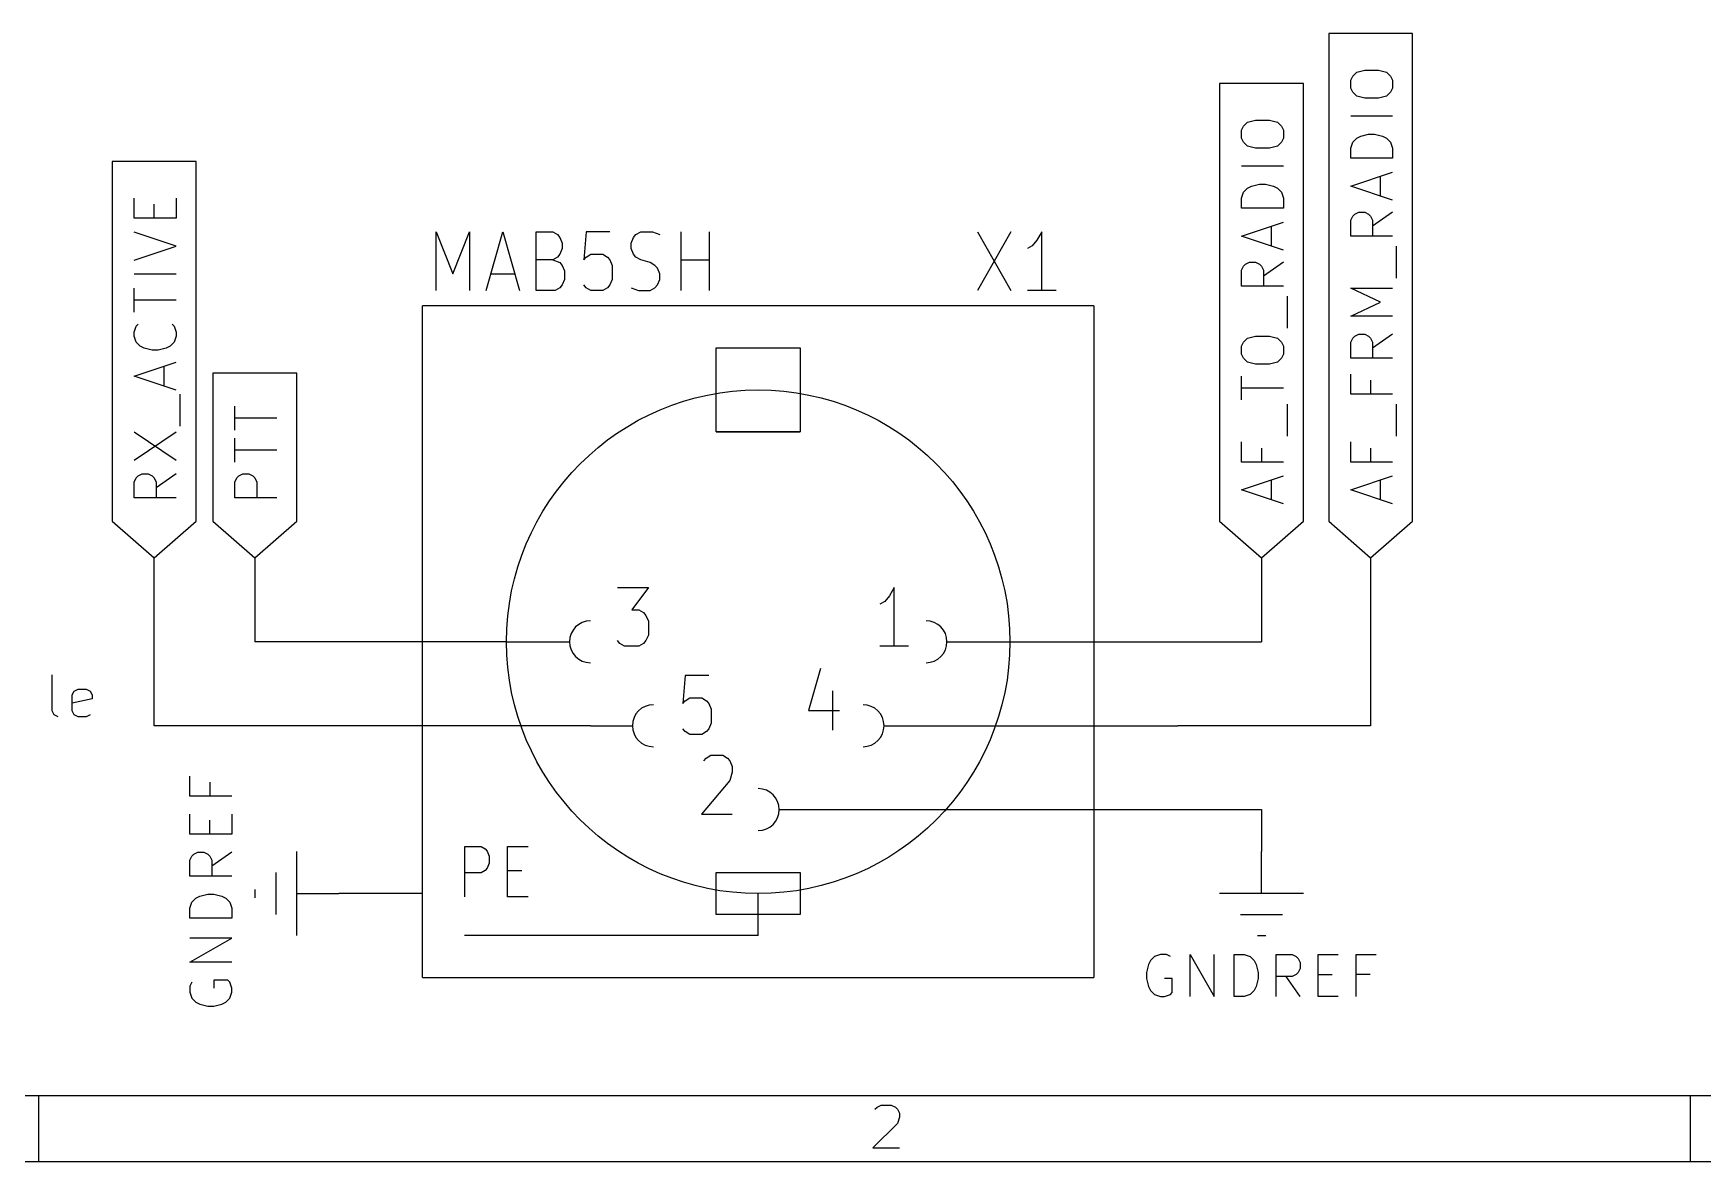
# Model space of a CAD drawing. Extents: x 0.4 to 16.1, y -11.3 to -0.4.
# Drawn here: x 2.356 to 4.346, y -11.299 to -9.955 of the extents above; entities that cross this region are included whole.
import ezdxf

# ---------------------------------------------------------------- set-up
doc = ezdxf.new("R2010")
doc.units = 0
doc.header["$MEASUREMENT"] = 0
for name, color, linetype in [('CYAN2', 4, 'CONTINUOUS'), ('GREEN2', 3, 'CONTINUOUS'), ('RED2', 1, 'CONTINUOUS')]:
    doc.layers.add(name, color=color, linetype=linetype)

msp = doc.modelspace()

# ---------------------------------------------------------------- linework, layer by layer
at = {"layer": 'CYAN2', "linetype": 'CONTINUOUS'}
for p, q in [((2.83628, -10.2617), (2.83628, -10.1917)), ((2.83628, -10.1917), (2.85611, -10.2417)), ((2.85611, -10.2417), (2.87594, -10.1917)), ((2.87594, -10.1917), (2.87594, -10.2617)), ((2.89578, -10.2617), (2.91561, -10.1917)), ((2.91561, -10.1917), (2.93544, -10.2617)), ((2.95528, -10.2617), (2.95528, -10.1917)), ((2.95528, -10.1917), (2.97511, -10.1917)), ((2.97511, -10.1917), (2.98078, -10.195)), ((2.98078, -10.195), (2.98361, -10.1983)), ((2.98361, -10.1983), (2.98644, -10.205)), ((2.98644, -10.205), (2.98644, -10.2117)), ((3.01478, -10.1917), (3.01194, -10.225)), ((3.04311, -10.1917), (3.01478, -10.1917)), ((3.06861, -10.205), (3.07144, -10.1983)), ((3.06861, -10.2117), (3.06861, -10.205)), ((3.07144, -10.1983), (3.07428, -10.195)), ((3.07428, -10.195), (3.07994, -10.1917)), ((3.07994, -10.1917), (3.09411, -10.1917)), ((3.09411, -10.1917), (3.10261, -10.195)), ((3.12811, -10.2617), (3.12811, -10.1917)), ((3.16211, -10.2617), (3.16211, -10.1917)), ((3.48144, -10.1917), (3.52111, -10.2617)), ((3.52111, -10.1917), (3.48144, -10.2617)), ((3.55228, -10.2017), (3.54661, -10.2083)), ((3.55794, -10.1917), (3.55228, -10.2017)), ((3.55794, -10.2617), (3.55794, -10.1917)), ((2.97511, -10.225), (2.95528, -10.225)), ((2.98078, -10.2217), (2.97511, -10.225)), ((2.97511, -10.225), (2.98361, -10.2283)), ((2.98361, -10.2183), (2.98078, -10.2217)), ((2.98644, -10.2117), (2.98361, -10.2183)), ((3.01194, -10.225), (3.01478, -10.2217)), ((3.01478, -10.2217), (3.02044, -10.2183)), ((3.02044, -10.2183), (3.03461, -10.2183)), ((3.03461, -10.2183), (3.04028, -10.2217)), ((3.04028, -10.2217), (3.04311, -10.225)), ((3.04311, -10.225), (3.04594, -10.2317)), ((3.07144, -10.2183), (3.06861, -10.2117)), ((3.07428, -10.2217), (3.07144, -10.2183)), ((3.07994, -10.225), (3.07428, -10.2217)), ((3.09128, -10.2283), (3.07994, -10.225)), ((3.12811, -10.225), (3.16211, -10.225)), ((3.54661, -10.2083), (3.54094, -10.2117)), ((2.90144, -10.2417), (2.92978, -10.2417)), ((2.98361, -10.2283), (2.98644, -10.2317)), ((2.98644, -10.2317), (2.98928, -10.2383)), ((2.98928, -10.2383), (2.98928, -10.2483)), ((3.04594, -10.2317), (3.04594, -10.2483)), ((3.09694, -10.2317), (3.09128, -10.2283)), ((3.09978, -10.235), (3.09694, -10.2317)), ((3.10261, -10.2417), (3.09978, -10.235)), ((3.10261, -10.2483), (3.10261, -10.2417)), ((2.97794, -10.2617), (2.95528, -10.2617)), ((2.98361, -10.2583), (2.97794, -10.2617)), ((2.98644, -10.255), (2.98361, -10.2583)), ((2.98928, -10.2483), (2.98644, -10.255)), ((3.01478, -10.2583), (3.01194, -10.255)), ((3.02044, -10.2617), (3.01478, -10.2583)), ((3.03461, -10.2617), (3.02044, -10.2617)), ((3.04028, -10.2583), (3.03461, -10.2617)), ((3.04311, -10.255), (3.04028, -10.2583)), ((3.04594, -10.2483), (3.04311, -10.255)), ((3.06861, -10.2583), (3.07711, -10.2617)), ((3.07711, -10.2617), (3.09128, -10.2617)), ((3.09128, -10.2617), (3.09694, -10.2583)), ((3.09694, -10.2583), (3.09978, -10.255)), ((3.09978, -10.255), (3.10261, -10.2483)), ((3.57494, -10.2617), (3.54094, -10.2617)), ((2.37836, -10.7625), (2.37836, -10.7196)), ((2.40217, -10.7434), (2.40455, -10.7387)), ((2.40217, -10.7625), (2.40217, -10.7434)), ((2.40455, -10.7387), (2.40931, -10.7363)), ((2.40931, -10.7363), (2.41884, -10.7363)), ((2.41884, -10.7363), (2.4236, -10.7387)), ((2.4236, -10.7387), (2.42598, -10.7434)), ((2.42598, -10.7434), (2.42598, -10.7482)), ((2.38074, -10.7672), (2.37836, -10.7625)), ((2.42598, -10.7482), (2.40217, -10.753)), ((2.40455, -10.7672), (2.40217, -10.7625)), ((2.3855, -10.7696), (2.38074, -10.7672)), ((2.40931, -10.7696), (2.40455, -10.7672)), ((2.41884, -10.7696), (2.40931, -10.7696)), ((2.4236, -10.7672), (2.41884, -10.7696)), ((2.54262, -10.8641), (2.54262, -10.8403)), ((2.56643, -10.8474), (2.56643, -10.8641)), ((2.59262, -10.8641), (2.54262, -10.8641)), ((2.54262, -10.9093), (2.54262, -10.8855)), ((2.56643, -10.9093), (2.56643, -10.8926)), ((2.59262, -10.8855), (2.59262, -10.9093)), ((2.59262, -10.9093), (2.54262, -10.9093)), ((2.54262, -10.9403), (2.545, -10.9355)), ((2.54262, -10.9593), (2.54262, -10.9403)), ((2.545, -10.9355), (2.54738, -10.9331)), ((2.54738, -10.9331), (2.55214, -10.9307)), ((2.55214, -10.9307), (2.55928, -10.9307)), ((2.55928, -10.9307), (2.56405, -10.9331)), ((2.56405, -10.9331), (2.56643, -10.9355)), ((2.56643, -10.9355), (2.56881, -10.9403)), ((2.59262, -10.9307), (2.56881, -10.9474)), ((2.56881, -10.9403), (2.56881, -10.9593)), ((2.59262, -10.9593), (2.54262, -10.9593)), ((2.55452, -10.9831), (2.56405, -10.9807)), ((2.56405, -10.9807), (2.57119, -10.9807)), ((2.57119, -10.9807), (2.58071, -10.9831)), ((2.54262, -10.9974), (2.545, -10.9903)), ((2.54262, -11.0093), (2.54262, -10.9974)), ((2.545, -10.9903), (2.54976, -10.9855)), ((2.54976, -10.9855), (2.55452, -10.9831)), ((2.58071, -10.9831), (2.58547, -10.9855)), ((2.58547, -10.9855), (2.59024, -10.9903)), ((2.59024, -10.9903), (2.59262, -10.9974)), ((2.59262, -10.9974), (2.59262, -11.0093)), ((2.59262, -11.0093), (2.54262, -11.0093)), ((2.54262, -11.0617), (2.59262, -11.0331)), ((2.59262, -11.0331), (2.54262, -11.0331)), ((2.59262, -11.0617), (2.54262, -11.0617)), ((3.68741, -11.0598), (3.68503, -11.0645)), ((3.69217, -11.055), (3.68741, -11.0598)), ((3.69931, -11.0526), (3.69217, -11.055)), ((3.70646, -11.0526), (3.69931, -11.0526)), ((3.71122, -11.055), (3.70646, -11.0526)), ((3.73503, -11.1026), (3.73503, -11.0526)), ((3.73503, -11.0526), (3.7636, -11.1026)), ((3.7636, -11.1026), (3.7636, -11.0526)), ((3.78741, -11.1026), (3.78741, -11.0526)), ((3.78741, -11.0526), (3.79931, -11.0526)), ((3.79931, -11.0526), (3.80646, -11.055)), ((3.80646, -11.055), (3.81122, -11.0598)), ((3.81122, -11.0598), (3.8136, -11.0645)), ((3.83741, -11.1026), (3.83741, -11.0526)), ((3.83741, -11.0526), (3.85646, -11.0526)), ((3.85646, -11.0526), (3.86122, -11.055)), ((3.86122, -11.055), (3.8636, -11.0574)), ((3.8636, -11.0574), (3.86598, -11.0621)), ((3.86598, -11.0621), (3.86598, -11.0693)), ((3.88741, -11.1026), (3.88741, -11.0526)), ((3.88741, -11.0526), (3.91122, -11.0526)), ((3.93265, -11.1026), (3.93265, -11.0526)), ((3.93265, -11.0526), (3.95646, -11.0526)), ((3.68503, -11.0645), (3.68265, -11.074)), ((3.68265, -11.074), (3.68265, -11.0812)), ((3.68265, -11.0812), (3.68503, -11.0907)), ((3.7136, -11.0812), (3.70407, -11.0812)), ((3.7136, -11.0979), (3.7136, -11.0812)), ((3.8136, -11.0645), (3.81598, -11.074)), ((3.81598, -11.0812), (3.8136, -11.0907)), ((3.81598, -11.074), (3.81598, -11.0812)), ((3.85646, -11.0788), (3.83741, -11.0788)), ((3.86598, -11.1026), (3.84931, -11.0788)), ((3.86122, -11.0764), (3.85646, -11.0788)), ((3.8636, -11.074), (3.86122, -11.0764)), ((3.86598, -11.0693), (3.8636, -11.074)), ((3.88741, -11.0764), (3.90407, -11.0764)), ((3.94931, -11.0764), (3.93265, -11.0764)), ((2.545, -11.0855), (2.54262, -11.0903)), ((2.54262, -11.0903), (2.54262, -11.0974)), ((2.54262, -11.0974), (2.545, -11.1046)), ((2.58785, -11.0831), (2.57119, -11.0831)), ((2.57119, -11.0831), (2.57119, -11.0926)), ((2.59024, -11.0855), (2.58785, -11.0831)), ((2.59262, -11.0926), (2.59024, -11.0855)), ((2.59024, -11.1046), (2.59262, -11.0974)), ((2.59262, -11.0974), (2.59262, -11.0926)), ((3.68503, -11.0907), (3.68741, -11.0955)), ((3.68741, -11.0955), (3.69217, -11.1002)), ((3.69217, -11.1002), (3.69931, -11.1026)), ((3.70407, -11.1026), (3.71122, -11.1002)), ((3.71122, -11.1002), (3.7136, -11.0979)), ((3.80646, -11.1002), (3.79931, -11.1026)), ((3.81122, -11.0955), (3.80646, -11.1002)), ((3.8136, -11.0907), (3.81122, -11.0955)), ((2.545, -11.1046), (2.54976, -11.1093)), ((2.54976, -11.1093), (2.55452, -11.1117)), ((2.55452, -11.1117), (2.56405, -11.1141)), ((2.56405, -11.1141), (2.57119, -11.1141)), ((2.57119, -11.1141), (2.58071, -11.1117)), ((2.58071, -11.1117), (2.58547, -11.1093)), ((2.58547, -11.1093), (2.59024, -11.1046)), ((3.69931, -11.1026), (3.70407, -11.1026)), ((3.79931, -11.1026), (3.78741, -11.1026)), ((3.91122, -11.1026), (3.88741, -11.1026))]:
    msp.add_line(p, q, dxfattribs=at)
at = {"layer": 'GREEN2', "linetype": 'CONTINUOUS'}
for p, q in [((2.5, -10.78), (2.5, -10.58)), ((2.62, -10.58), (2.62, -10.68)), ((3.82, -10.58), (3.82, -10.68)), ((3.95, -10.58), (3.95, -10.78)), ((2.72, -10.78), (2.5, -10.78)), ((3.95, -10.78), (3.72, -10.78)), ((3.82, -10.88), (3.82, -10.93))]:
    msp.add_line(p, q, dxfattribs=at)
at = {"layer": 'RED2', "linetype": 'CONTINUOUS'}
for p, q in [((3.95, -9.95528), (3.89998, -9.95528)), ((3.89998, -9.95528), (3.89998, -10.5362)), ((4.00002, -9.95528), (3.95, -9.95528)), ((4.00002, -10.5362), (4.00002, -9.95528)), ((3.92619, -10.0111), (3.92857, -10.0063)), ((3.92857, -10.0063), (3.93333, -10.0016)), ((3.93333, -10.0016), (3.94286, -9.99919)), ((3.94286, -9.99919), (3.95952, -9.99919)), ((3.95952, -9.99919), (3.96905, -10.0016)), ((3.96905, -10.0016), (3.97381, -10.0063)), ((3.97381, -10.0063), (3.97619, -10.0111)), ((3.82, -10.0148), (3.76998, -10.0148)), ((3.76998, -10.0148), (3.76998, -10.5362)), ((3.87002, -10.0148), (3.82, -10.0148)), ((3.87002, -10.5362), (3.87002, -10.0148)), ((3.92619, -10.0206), (3.92619, -10.0111)), ((3.92857, -10.0254), (3.92619, -10.0206)), ((3.93333, -10.0301), (3.92857, -10.0254)), ((3.97381, -10.0254), (3.96905, -10.0301)), ((3.97619, -10.0206), (3.97381, -10.0254)), ((3.97619, -10.0111), (3.97619, -10.0206)), ((3.94286, -10.0325), (3.93333, -10.0301)), ((3.95952, -10.0325), (3.94286, -10.0325)), ((3.96905, -10.0301), (3.95952, -10.0325)), ((3.79619, -10.0706), (3.79857, -10.0659)), ((3.79857, -10.0659), (3.80333, -10.0611)), ((3.80333, -10.0611), (3.81286, -10.0587)), ((3.81286, -10.0587), (3.82952, -10.0587)), ((3.82952, -10.0587), (3.83905, -10.0611)), ((3.83905, -10.0611), (3.84381, -10.0659)), ((3.84381, -10.0659), (3.84619, -10.0706)), ((3.97619, -10.054), (3.92619, -10.054)), ((3.79619, -10.0801), (3.79619, -10.0706)), ((3.79857, -10.0849), (3.79619, -10.0801)), ((3.80333, -10.0897), (3.79857, -10.0849)), ((3.84381, -10.0849), (3.83905, -10.0897)), ((3.84619, -10.0801), (3.84381, -10.0849)), ((3.84619, -10.0706), (3.84619, -10.0801)), ((3.92619, -10.092), (3.92857, -10.0849)), ((3.92857, -10.0849), (3.93333, -10.0801)), ((3.93333, -10.0801), (3.9381, -10.0778)), ((3.9381, -10.0778), (3.94762, -10.0754)), ((3.94762, -10.0754), (3.95476, -10.0754)), ((3.95476, -10.0754), (3.96429, -10.0778)), ((3.96429, -10.0778), (3.96905, -10.0801)), ((3.96905, -10.0801), (3.97381, -10.0849)), ((3.97381, -10.0849), (3.97619, -10.092)), ((3.81286, -10.092), (3.80333, -10.0897)), ((3.82952, -10.092), (3.81286, -10.092)), ((3.83905, -10.0897), (3.82952, -10.092)), ((3.92619, -10.104), (3.92619, -10.092)), ((3.97619, -10.104), (3.92619, -10.104)), ((3.97619, -10.092), (3.97619, -10.104)), ((2.5, -10.1077), (2.44998, -10.1077)), ((2.44998, -10.1077), (2.44998, -10.5362)), ((2.55002, -10.1077), (2.5, -10.1077)), ((2.55002, -10.5362), (2.55002, -10.1077)), ((3.84619, -10.1135), (3.79619, -10.1135)), ((3.92619, -10.1373), (3.97619, -10.1206)), ((3.96191, -10.1492), (3.96191, -10.1254)), ((3.79619, -10.1516), (3.79857, -10.1444)), ((3.79857, -10.1444), (3.80333, -10.1397)), ((3.80333, -10.1397), (3.8081, -10.1373)), ((3.8081, -10.1373), (3.81762, -10.1349)), ((3.81762, -10.1349), (3.82476, -10.1349)), ((3.82476, -10.1349), (3.83429, -10.1373)), ((3.83429, -10.1373), (3.83905, -10.1397)), ((3.83905, -10.1397), (3.84381, -10.1444)), ((3.84381, -10.1444), (3.84619, -10.1516)), ((3.97619, -10.154), (3.92619, -10.1373)), ((2.47619, -10.1754), (2.47619, -10.1516)), ((2.5, -10.1754), (2.5, -10.1587)), ((2.52619, -10.1516), (2.52619, -10.1754)), ((3.79619, -10.1635), (3.79619, -10.1516)), ((3.84619, -10.1635), (3.79619, -10.1635)), ((3.84619, -10.1516), (3.84619, -10.1635)), ((2.52619, -10.1754), (2.47619, -10.1754)), ((3.79619, -10.1968), (3.84619, -10.1801)), ((3.83191, -10.2087), (3.83191, -10.1849)), ((3.92619, -10.1778), (3.92857, -10.173)), ((3.92619, -10.1968), (3.92619, -10.1778)), ((3.92857, -10.173), (3.93095, -10.1706)), ((3.93095, -10.1706), (3.93572, -10.1682)), ((3.93572, -10.1682), (3.94286, -10.1682)), ((3.94286, -10.1682), (3.94762, -10.1706)), ((3.94762, -10.1706), (3.95, -10.173)), ((3.95, -10.173), (3.95238, -10.1778)), ((3.97619, -10.1682), (3.95238, -10.1849)), ((3.95238, -10.1778), (3.95238, -10.1968)), ((2.52619, -10.2087), (2.47619, -10.192)), ((3.84619, -10.2135), (3.79619, -10.1968)), ((3.97619, -10.1968), (3.92619, -10.1968)), ((2.47619, -10.2254), (2.52619, -10.2087)), ((3.98095, -10.2468), (3.98095, -10.2087)), ((2.52619, -10.242), (2.47619, -10.242)), ((3.79619, -10.2373), (3.79857, -10.2325)), ((3.79619, -10.2563), (3.79619, -10.2373)), ((3.79857, -10.2325), (3.80095, -10.2301)), ((3.80095, -10.2301), (3.80572, -10.2278)), ((3.80572, -10.2278), (3.81286, -10.2278)), ((3.81286, -10.2278), (3.81762, -10.2301)), ((3.81762, -10.2301), (3.82, -10.2325)), ((3.82, -10.2325), (3.82238, -10.2373)), ((3.84619, -10.2278), (3.82238, -10.2444)), ((3.82238, -10.2373), (3.82238, -10.2563)), ((2.47619, -10.2873), (2.47619, -10.2587)), ((3.84619, -10.2563), (3.79619, -10.2563)), ((3.96191, -10.2754), (3.92619, -10.2587)), ((3.92619, -10.2587), (3.97619, -10.2587)), ((2.52619, -10.273), (2.47619, -10.273)), ((2.82, -11.08), (2.82, -10.28)), ((3.62, -10.28), (2.82, -10.28)), ((3.62, -10.28), (3.62, -11.08)), ((3.85095, -10.3063), (3.85095, -10.2682)), ((3.92619, -10.292), (3.96191, -10.2754)), ((2.47619, -10.3111), (2.47857, -10.304)), ((2.47857, -10.304), (2.48095, -10.3016)), ((2.52143, -10.3016), (2.52381, -10.304)), ((2.52381, -10.304), (2.52619, -10.3111)), ((3.97619, -10.292), (3.92619, -10.292)), ((2.47619, -10.3159), (2.47619, -10.3111)), ((2.47857, -10.323), (2.47619, -10.3159)), ((2.48333, -10.3278), (2.47857, -10.323)), ((2.52381, -10.323), (2.51905, -10.3278)), ((2.52619, -10.3159), (2.52381, -10.323)), ((2.52619, -10.3111), (2.52619, -10.3159)), ((3.79619, -10.3278), (3.79857, -10.323)), ((3.79857, -10.323), (3.80333, -10.3182)), ((3.80333, -10.3182), (3.81286, -10.3159)), ((3.81286, -10.3159), (3.82952, -10.3159)), ((3.82952, -10.3159), (3.83905, -10.3182)), ((3.83905, -10.3182), (3.84381, -10.323)), ((3.84381, -10.323), (3.84619, -10.3278)), ((3.92619, -10.323), (3.92857, -10.3182)), ((3.92619, -10.342), (3.92619, -10.323)), ((3.92857, -10.3182), (3.93095, -10.3159)), ((3.93095, -10.3159), (3.93572, -10.3135)), ((3.93572, -10.3135), (3.94286, -10.3135)), ((3.94286, -10.3135), (3.94762, -10.3159)), ((3.94762, -10.3159), (3.95, -10.3182)), ((3.95, -10.3182), (3.95238, -10.323)), ((3.97619, -10.3135), (3.95238, -10.3301)), ((3.95238, -10.323), (3.95238, -10.342)), ((2.4881, -10.3301), (2.48333, -10.3278)), ((2.49762, -10.3325), (2.4881, -10.3301)), ((2.50476, -10.3325), (2.49762, -10.3325)), ((2.51429, -10.3301), (2.50476, -10.3325)), ((2.51905, -10.3278), (2.51429, -10.3301)), ((3.17, -10.43), (3.17, -10.33)), ((3.17, -10.33), (3.27, -10.33)), ((3.17, -10.43), (3.17, -10.33)), ((3.17, -10.33), (3.27, -10.33)), ((3.27, -10.33), (3.27, -10.43)), ((3.27, -10.33), (3.27, -10.43)), ((3.79619, -10.3373), (3.79619, -10.3278)), ((3.79857, -10.342), (3.79619, -10.3373)), ((3.80333, -10.3468), (3.79857, -10.342)), ((3.84381, -10.342), (3.83905, -10.3468)), ((3.84619, -10.3373), (3.84381, -10.342)), ((3.84619, -10.3278), (3.84619, -10.3373)), ((3.97619, -10.342), (3.92619, -10.342)), ((2.47619, -10.3635), (2.52619, -10.3468)), ((2.52619, -10.3801), (2.47619, -10.3635)), ((2.51191, -10.3754), (2.51191, -10.3516)), ((2.62, -10.36), (2.56998, -10.36)), ((2.56998, -10.36), (2.56998, -10.5362)), ((2.67002, -10.36), (2.62, -10.36)), ((2.67002, -10.5362), (2.67002, -10.36)), ((3.79619, -10.392), (3.79619, -10.3635)), ((3.81286, -10.3492), (3.80333, -10.3468)), ((3.82952, -10.3492), (3.81286, -10.3492)), ((3.83905, -10.3468), (3.82952, -10.3492)), ((3.92619, -10.3849), (3.92619, -10.3611)), ((2.53095, -10.423), (2.53095, -10.3849)), ((3.84619, -10.3778), (3.79619, -10.3778)), ((3.97619, -10.3849), (3.92619, -10.3849)), ((3.95, -10.3682), (3.95, -10.3849)), ((2.59619, -10.4278), (2.59619, -10.3992)), ((3.85095, -10.4349), (3.85095, -10.3968)), ((3.98095, -10.4349), (3.98095, -10.3968)), ((2.64619, -10.4135), (2.59619, -10.4135)), ((2.47619, -10.4635), (2.52619, -10.4301)), ((2.47619, -10.4301), (2.52619, -10.4635)), ((2.59619, -10.4659), (2.59619, -10.4373)), ((3.27, -10.43), (3.17, -10.43)), ((3.17, -10.43), (3.27, -10.43)), ((3.79619, -10.4659), (3.79619, -10.442)), ((3.92619, -10.4659), (3.92619, -10.442)), ((2.64619, -10.4516), (2.59619, -10.4516)), ((3.82, -10.4492), (3.82, -10.4659)), ((3.95, -10.4492), (3.95, -10.4659)), ((2.47619, -10.4897), (2.47857, -10.4849)), ((2.47857, -10.4849), (2.48095, -10.4825)), ((2.48095, -10.4825), (2.48572, -10.4801)), ((2.48572, -10.4801), (2.49286, -10.4801)), ((2.49286, -10.4801), (2.49762, -10.4825)), ((2.49762, -10.4825), (2.5, -10.4849)), ((2.5, -10.4849), (2.50238, -10.4897)), ((2.52619, -10.4801), (2.50238, -10.4968)), ((2.59619, -10.4897), (2.59857, -10.4849)), ((2.59857, -10.4849), (2.60095, -10.4825)), ((2.60095, -10.4825), (2.60572, -10.4801)), ((2.60572, -10.4801), (2.61286, -10.4801)), ((2.61286, -10.4801), (2.61762, -10.4825)), ((2.61762, -10.4825), (2.62, -10.4849)), ((2.62, -10.4849), (2.62238, -10.4897)), ((3.84619, -10.4659), (3.79619, -10.4659)), ((3.79619, -10.4992), (3.84619, -10.4825)), ((3.97619, -10.4659), (3.92619, -10.4659)), ((3.92619, -10.4992), (3.97619, -10.4825)), ((2.47619, -10.5087), (2.47619, -10.4897)), ((2.50238, -10.4897), (2.50238, -10.5087)), ((2.59619, -10.5087), (2.59619, -10.4897)), ((2.62238, -10.4897), (2.62238, -10.5087)), ((3.84619, -10.5159), (3.79619, -10.4992)), ((3.83191, -10.5111), (3.83191, -10.4873)), ((3.97619, -10.5159), (3.92619, -10.4992)), ((3.96191, -10.5111), (3.96191, -10.4873)), ((2.52619, -10.5087), (2.47619, -10.5087)), ((2.64619, -10.5087), (2.59619, -10.5087)), ((2.44998, -10.5362), (2.5, -10.58)), ((2.5, -10.58), (2.55002, -10.5362)), ((2.56998, -10.5362), (2.62, -10.58)), ((2.62, -10.58), (2.67002, -10.5362)), ((3.76998, -10.5362), (3.82, -10.58)), ((3.82, -10.58), (3.87002, -10.5362)), ((3.89998, -10.5362), (3.95, -10.58)), ((3.95, -10.58), (4.00002, -10.5362)), ((3.05222, -10.6153), (3.08905, -10.6153)), ((3.08905, -10.6153), (3.06922, -10.642)), ((3.38205, -10.6153), (3.37638, -10.6253)), ((3.38205, -10.6853), (3.38205, -10.6153)), ((3.06922, -10.642), (3.07772, -10.642)), ((3.07772, -10.642), (3.08338, -10.6453)), ((3.37072, -10.632), (3.36505, -10.6353)), ((3.37638, -10.6253), (3.37072, -10.632)), ((3.08338, -10.6453), (3.08622, -10.6486)), ((3.08622, -10.6486), (3.08905, -10.6553)), ((3.08905, -10.6553), (3.08905, -10.672)), ((2.92, -10.68), (2.62, -10.68)), ((2.92, -10.68), (2.995, -10.68)), ((3.05505, -10.682), (3.05222, -10.6786)), ((3.06072, -10.6853), (3.05505, -10.682)), ((3.08338, -10.682), (3.07772, -10.6853)), ((3.08622, -10.6786), (3.08338, -10.682)), ((3.08905, -10.672), (3.08622, -10.6786)), ((3.445, -10.68), (3.52, -10.68)), ((3.52, -10.68), (3.82, -10.68)), ((3.07772, -10.6853), (3.06072, -10.6853)), ((3.39905, -10.6853), (3.36505, -10.6853)), ((3.13288, -10.7203), (3.13005, -10.7536)), ((3.16122, -10.7203), (3.13288, -10.7203)), ((3.29422, -10.712), (3.28005, -10.762)), ((3.30838, -10.7386), (3.30838, -10.7853)), ((3.13005, -10.7536), (3.13288, -10.7503)), ((3.13288, -10.7503), (3.13855, -10.747)), ((3.13855, -10.747), (3.15272, -10.747)), ((3.15272, -10.747), (3.15838, -10.7503)), ((3.15838, -10.7503), (3.16122, -10.7536)), ((3.16122, -10.7536), (3.16405, -10.7603)), ((3.16405, -10.7603), (3.16405, -10.777)), ((3.28005, -10.762), (3.31688, -10.762)), ((3.02, -10.78), (2.72, -10.78)), ((3.02, -10.78), (3.07, -10.78)), ((3.13288, -10.787), (3.13005, -10.7836)), ((3.16122, -10.7836), (3.15838, -10.787)), ((3.16405, -10.777), (3.16122, -10.7836)), ((3.37, -10.78), (3.42, -10.78)), ((3.42, -10.78), (3.72, -10.78)), ((3.13855, -10.7903), (3.13288, -10.787)), ((3.15272, -10.7903), (3.13855, -10.7903)), ((3.15838, -10.787), (3.15272, -10.7903)), ((3.15505, -10.822), (3.15788, -10.8186)), ((3.15788, -10.8186), (3.16355, -10.8153)), ((3.16355, -10.8153), (3.17772, -10.8153)), ((3.17772, -10.8153), (3.18338, -10.8186)), ((3.18338, -10.8186), (3.18622, -10.822)), ((3.18622, -10.822), (3.18905, -10.8286)), ((3.18905, -10.8353), (3.18622, -10.8453)), ((3.18905, -10.8286), (3.18905, -10.8353)), ((3.18622, -10.8453), (3.15222, -10.8853)), ((3.245, -10.88), (3.52, -10.88)), ((3.52, -10.88), (3.82, -10.88)), ((3.15222, -10.8853), (3.18905, -10.8853)), ((2.67, -11.03), (2.67, -10.93)), ((2.87033, -10.9838), (2.87033, -10.9238)), ((2.87033, -10.9238), (2.88976, -10.9238)), ((2.88976, -10.9238), (2.89461, -10.9267)), ((2.89461, -10.9267), (2.89704, -10.9296)), ((2.89704, -10.9296), (2.89947, -10.9353)), ((2.89947, -10.9353), (2.89947, -10.9438)), ((2.92133, -10.9838), (2.92133, -10.9238)), ((2.92133, -10.9238), (2.94561, -10.9238)), ((3.82, -10.98), (3.82, -10.93)), ((2.645, -10.955), (2.645, -11.005)), ((2.88976, -10.9553), (2.87033, -10.9553)), ((2.89461, -10.9524), (2.88976, -10.9553)), ((2.89704, -10.9496), (2.89461, -10.9524)), ((2.89947, -10.9438), (2.89704, -10.9496)), ((2.92133, -10.9524), (2.93833, -10.9524)), ((3.17, -11.005), (3.17, -10.955)), ((3.17, -10.955), (3.27, -10.955)), ((3.27, -10.955), (3.27, -11.005)), ((2.62, -10.975), (2.62, -10.985)), ((2.67, -10.98), (2.72, -10.98)), ((2.82, -10.98), (2.72, -10.98)), ((2.82, -10.98), (2.72, -10.98)), ((3.22, -11.03), (3.22, -10.98)), ((3.87, -10.98), (3.77, -10.98)), ((2.94561, -10.9838), (2.92133, -10.9838)), ((3.27, -11.005), (3.17, -11.005)), ((3.795, -11.005), (3.845, -11.005)), ((3.22, -11.03), (2.87, -11.03)), ((3.815, -11.03), (3.825, -11.03)), ((2.82, -11.08), (3.62, -11.08)), ((0.472441, -11.2206), (16.0626, -11.2206)), ((2.3622, -11.2206), (2.3622, -11.2993)), ((4.33071, -11.2206), (4.33071, -11.2993)), ((3.35916, -11.2368), (3.36159, -11.2343)), ((3.36159, -11.2343), (3.36647, -11.2319)), ((3.36647, -11.2319), (3.37865, -11.2319)), ((3.37865, -11.2319), (3.38353, -11.2343)), ((3.38353, -11.2343), (3.38596, -11.2368)), ((3.38596, -11.2368), (3.3884, -11.2416)), ((3.3884, -11.2416), (3.3884, -11.2465)), ((3.38596, -11.2538), (3.35672, -11.2831)), ((3.3884, -11.2465), (3.38596, -11.2538)), ((0.393701, -11.2993), (16.1413, -11.2993)), ((3.35672, -11.2831), (3.3884, -11.2831))]:
    msp.add_line(p, q, dxfattribs=at)
at = {"layer": 'RED2'}
msp.add_circle((3.22, -10.68), 0.3, dxfattribs=at)
for centre, start, end in [((3.02, -10.68), -270, -180), ((3.42, -10.68), -360, -270), ((3.02, -10.68), -180, -90), ((3.42, -10.68), -90, 0), ((3.095, -10.78), -270, -180), ((3.345, -10.78), -360, -270), ((3.095, -10.78), -180, -90), ((3.345, -10.78), -90, 0), ((3.22, -10.88), -360, -270), ((3.22, -10.88), -90, 0)]:
    msp.add_arc(centre, 0.025, start, end, dxfattribs=at)

doc.saveas('drawing.dxf')
